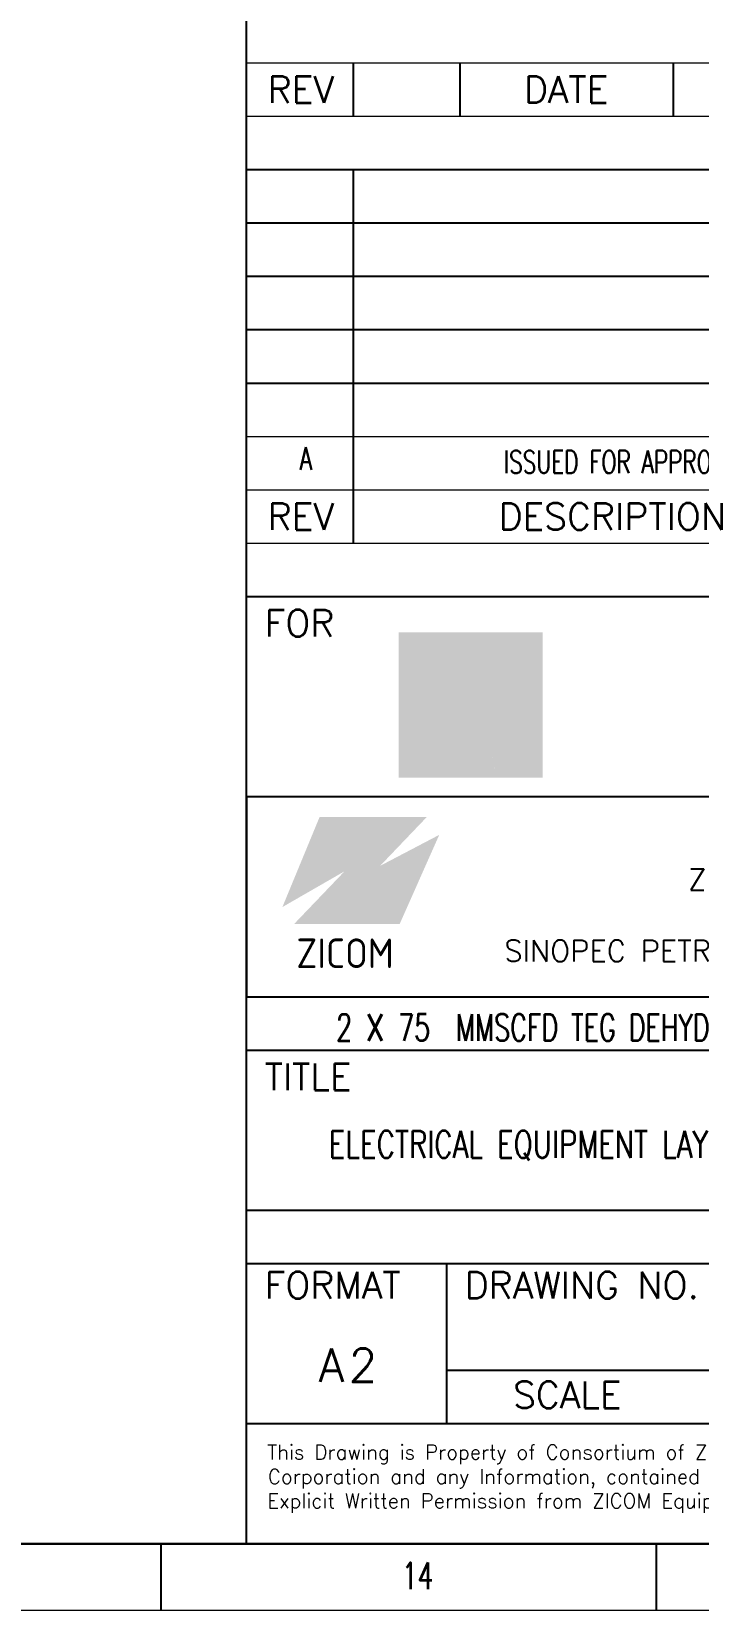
# Model space of a CAD drawing. Header units: inches. Extents: x -105538 to 282818, y -14900 to 167410.
# Drawn here: x -83423 to -81085, y 3392 to 8926 of the extents above; entities that cross this region are included whole.
import ezdxf
from ezdxf.enums import TextEntityAlignment as Align

# ---------------------------------------------------------------- set-up
doc = ezdxf.new("R2010")
doc.units = ezdxf.units.IN
doc.header["$MEASUREMENT"] = 0
doc.layers.add('E-MDB', color=1, linetype='Continuous', lineweight=30)
doc.layers.add('TEG BORDER', color=7, linetype='Continuous')
doc.styles.add('1', font='isocp.shx')
doc.styles.add('HZTXT', font='simplexs.shx', dxfattribs={"width": 0.7, "bigfont": 'hztxt.shx'})
doc.styles.add('TAVE1', font='ROMANS.shx', dxfattribs={"width": 0.75})
doc.styles.add('TEG BORDER', font='txt_qlt.shx', dxfattribs={"width": 0.7, "bigfont": 'hztxt.shx'})

# ---------------------------------------------------------------- blocks, each defined once
blk = doc.blocks.new('BGFCL LOGO')
at = {"layer": 'TEG BORDER', "true_color": 0x208000}
h = blk.add_hatch(color=86, dxfattribs=at)
h.dxf.hatch_style = 1
h.paths.add_polyline_path([(-3.31, 4.65, -0.3364), (2.71, 2.93, -0.250293), (3.33, -2.75, -0.115757), (2.01, -5.01, -0.015601), (2, -5.33), (5.62, -5.33), (5.62, 5.56), (-5.16, 5.56), (-5.16, -5.33), (-1.15, -5.33, -0.422857), (-2.28, -1.04), (-1.92, -0.6, 0.077855), (-0.93, 1.08, 0.501674)])
h.paths.add_polyline_path([(-0.38, -1.74), (-0.38, -2.98, -0.544237), (0.13, -4.2, -0.111771), (-0.61, -4.84), (-0.61, 0.45), (-1.01, 0.45), (-1.01, -5.33), (-0.51, -5.33, 0.705169)], flags=17)
at = {"layer": 'TEG BORDER', "true_color": 0xf9d406}
h = blk.add_hatch(color=40, dxfattribs=at)
h.dxf.hatch_style = 1
h.paths.add_polyline_path([(2.71, 2.93, 0.3364), (-3.31, 4.65, -0.501674), (-0.93, 1.08, -0.077855), (-1.92, -0.6), (-2.28, -1.04, 0.422857), (-1.15, -5.33), (-1.01, -5.33), (-1.01, 0.45), (-0.61, 0.45), (-0.61, -4.84, 0.111771), (0.13, -4.2, 0.544237), (-0.38, -2.98), (-0.38, -1.74, -0.705169), (-0.51, -5.33), (1.56, -5.33, 0.232253), (0.32, -1.88, -0.645373), (1.43, 0.43), (1.43, -0.74, 0.666027), (0.98, -1.97, -0.15986), (2.01, -5.01, 0.115757), (3.33, -2.75, 0.250293)])
at = {"layer": 'TEG BORDER', "true_color": 0xfa0505}
h = blk.add_hatch(color=1, dxfattribs=at)
h.dxf.hatch_style = 1
h.paths.add_polyline_path([(1.43, 0.43, 0.645373), (0.32, -1.88, -0.232253), (1.56, -5.33), (2, -5.33, 0.175899), (0.98, -1.97, -0.666027), (1.43, -0.74)])
blk = doc.blocks.new('ZICOM LOGO')
at = {"layer": 'TEG BORDER', "true_color": 0xff3333}
blk.add_hatch(color=20, dxfattribs=at).paths.add_polyline_path([(6.2, 2.8), (3.23, -3.89), (-4.69, -3.89), (-0.9, 0.07), (-5.56, -2.61), (-2.77, 4.14), (5.27, 4.14), (1.77, 0.48)])
at = {"layer": 'TEG BORDER', "color": 172, "style": '1'}
blk.add_text('ZICOM', height=2.215, dxfattribs=at).set_placement((-4.51, -7.18))
blk = doc.blocks.new('252 BORDER A2')
at = {"linetype": 'Continuous'}
blk.add_line((5, 5), (489, 5), dxfattribs=at)
for p, q in [((482.62, 0), (482.62, 5)), ((489, 5), (589, 5)), ((519.75, 0), (519.75, 5))]:
    blk.add_line(p, q)
at = {"color": 5, "lineweight": 15}
blk.add_lwpolyline([(0, 420), (594, 420), (594, 0), (0, 0)], close=True, dxfattribs=at)
blk.add_lwpolyline([(5, 415), (589, 415), (589, 5), (5, 5)], close=True)
at = {"layer": 'TEG BORDER'}
for p, q in [((489, 116), (489, 415)), ((489, 5), (489, 116)), ((497, 116), (497, 112)), ((505, 116), (505, 112)), ((521, 116), (521, 112)), ((489, 108), (589, 108)), ((497, 108), (497, 80)), ((489, 104), (589, 104)), ((489, 100), (589, 100)), ((489, 96), (589, 96)), ((489, 92), (589, 92)), ((489, 76), (589, 76)), ((489, 46), (589, 46)), ((489, 42), (589, 42)), ((489, 30), (589, 30)), ((489, 26), (589, 26)), ((504, 26), (504, 14)), ((504, 18), (574, 18)), ((489, 14), (589, 14)), ((489, 14), (589, 14))]:
    blk.add_line(p, q, dxfattribs=at)
at = {"layer": 'TEG BORDER', "lineweight": 15}
for p, q in [((489, 116), (589, 116)), ((489, 112), (589, 112)), ((489, 88), (589, 88)), ((489, 88), (589, 88)), ((489, 84), (589, 84)), ((489, 80), (589, 80))]:
    blk.add_line(p, q, dxfattribs=at)
at = {"layer": 'TEG BORDER', "color": 0}
for q in [(489, 46), (589, 61)]:
    blk.add_line((489, 61), q, dxfattribs=at)
for name, p in [('BGFCL LOGO', (505.59, 67.76)), ('ZICOM LOGO', (497.26, 55.33))]:
    blk.add_blockref(name, p)
at = {"insert": (500.67, 1.59), "char_height": 2, "width": 2, "attachment_point": 7, "style": 'TEG BORDER'}
blk.add_mtext('\\pi-0.033333;14', dxfattribs=at)
at = {"layer": 'TEG BORDER', "style": 'TEG BORDER'}
for s, height, p in [('REV', 2, (490.6, 113)), ('DATE', 2, (509.8, 113)), ('REV', 2, (490.6, 81)), ('DESCRIPTION', 2, (507.9, 81)), (' FOR', 2, (489, 73)), (' TITLE', 2, (489, 39)), (' FORMAT', 2, (489, 23.38)), (' DRAWING NO.', 2, (504, 23.38)), ('A', 2.5, (494.42, 17.13)), ('2', 2.5, (496.67, 17.13)), ('SCALE', 2, (508.99, 15.16))]:
    blk.add_text(s, height=height, dxfattribs=at).set_placement(p)
at = {"layer": 'TEG BORDER', "style": 'HZTXT', "width": 0.7}
for s, height, p in [('A', 1.7, (493.47, 86.35)), ('ISSUED FOR APPROVAL', 1.6979, (517.44, 86.08))]:
    blk.add_text(s, height=height, dxfattribs=at).set_placement(p, align=Align.MIDDLE_CENTER)
at = {"layer": 'TEG BORDER', "color": 7, "style": 'TEG BORDER'}
for s, height, p in [('ZICOM EQUIPMENT PTE. LTD.', 1.6, (522.13, 53.98)), ('SINOPEC PETROLEUM ENGINEERING CORPORATION', 1.6, (508.34, 48.63)), ('This Drawing is Property of Consortium of ZICOM Equipment Pte Ltd., & Sinopec Petroleum Engineering', 1.0875, (490.56, 11.32)), ('Corporation and any Information, contained in this Drawing will not be Reproduced, Disclosed to others without', 1.0875, (490.61, 9.49)), ('Explicit Written Permission from ZICOM Equipment Pte Ltd., & Sinopec Petroleum Engineering Corporation.', 1.0875, (490.56, 7.67))]:
    blk.add_text(s, height=height, dxfattribs=at).set_placement(p)
at = {"layer": 'TEG BORDER', "lineweight": 25, "insert": (495.73, 44.2), "char_height": 2, "width": 100, "attachment_point": 4, "style": 'TEG BORDER'}
blk.add_mtext('\\pt8.5888;2 {\\H1.5x;x\\H0.66667x; 75  MMSCFD TEG DEHYDRATION TYPE  NATURAL GAS PROCESS PLANT}', dxfattribs=at)

msp = doc.modelspace()

# ---------------------------------------------------------------- block references
at = {"xscale": 46.76394, "yscale": 46.76394, "zscale": 46.76394}
msp.add_blockref('252 BORDER A2', (-105537.8, 3392), dxfattribs=at)

# ---------------------------------------------------------------- texts
at = {"layer": 'E-MDB', "color": 0, "lineweight": 0, "style": 'TAVE1', "width": 0.75}
msp.add_text('ELECTRICAL EQUIPMENT LAYOUT FOR GENERATOR ROOM FOR LOCATION J', height=95.152, dxfattribs=at).set_placement((-82381.6, 4978.3))

doc.saveas('drawing.dxf')
